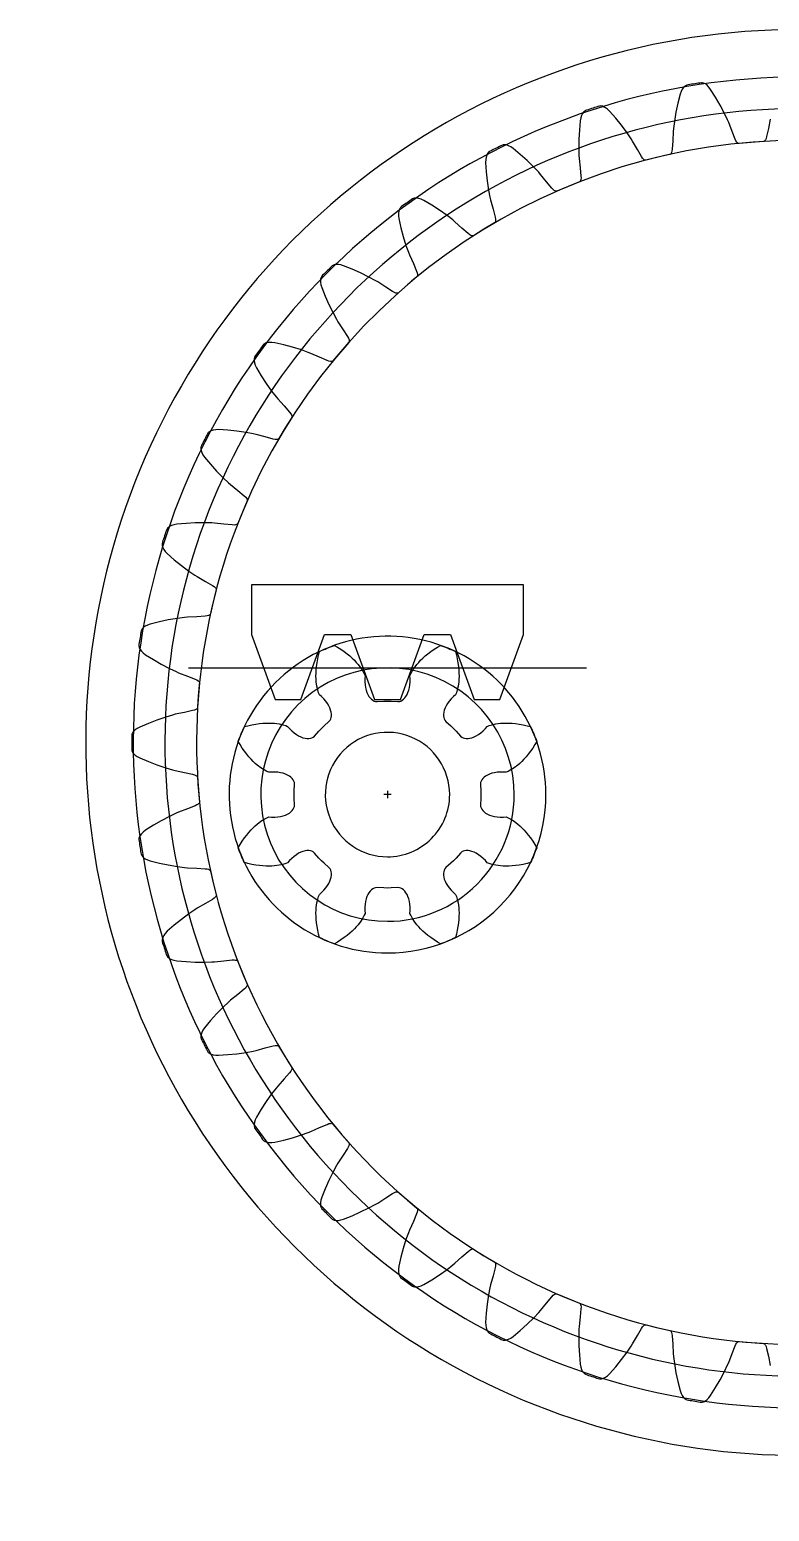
# Model space of a CAD drawing. Extents: x 94 to 229, y 656 to 791.
# Drawn here: x 93.9 to 161.3, y 656.4 to 791.4 of the extents above; entities that cross this region are included whole.
import ezdxf

# ---------------------------------------------------------------- set-up
doc = ezdxf.new("R2010")
doc.units = 0
doc.layers.add('Layer_1', color=7, linetype='CONTINUOUS')

msp = doc.modelspace()

# ---------------------------------------------------------------- linework, layer by layer
at = {"layer": 'Layer_1', "color": 7}
for points in [[(153.871055, 786.380369), (153.759313, 786.356558), (153.687381, 786.327077), (153.583758, 786.262674), (153.517887, 786.20635), (153.454824, 786.139367), (153.337935, 785.973711), (153.234779, 785.7663), (153.146968, 785.517786), (152.940081, 784.695229), (152.766476, 783.880727), (152.621441, 783.043112), (152.536082, 782.394437), (152.510768, 782.138667), (152.470491, 781.270948), (152.424569, 780.529479), (152.402034, 780.345397), (152.367125, 780.214266), (152.335766, 780.145894), (152.300571, 780.095409), (152.259545, 780.059438), (152.207722, 780.036194), (151.121952, 779.787397), (151.121965, 779.7874), (150.041585, 779.516152), (149.984855, 779.51334), (149.931969, 779.526663), (149.877686, 779.555662), (149.818705, 779.602348), (149.728073, 779.703318), (149.624421, 779.857126), (149.246884, 780.496934), (148.817062, 781.251792), (148.678405, 781.468189), (148.307858, 782.007409), (147.798363, 782.687886), (147.273902, 783.334797), (146.716133, 783.973777), (146.525078, 784.155336), (146.338998, 784.293327), (146.159641, 784.387862), (146.07304, 784.418902), (145.988777, 784.439311), (145.867211, 784.449516), (145.78974, 784.442996)], [(161.363991, 783.238961), (161.188469, 782.388227), (161.027121, 781.663068), (160.976069, 781.484769), (160.921077, 781.360724), (160.879408, 781.298107), (160.836746, 781.253745), (160.790598, 781.224633), (160.735776, 781.209893), (159.624454, 781.134009), (159.624467, 781.134009), (158.514955, 781.035109), (158.458484, 781.041345), (158.40835, 781.062888), (158.359274, 781.100022), (158.308321, 781.155354), (158.2346, 781.269279), (158.156285, 781.437402), (157.883484, 782.128392), (157.57704, 782.941192), (157.473944, 783.17661), (157.192311, 783.76716), (156.795538, 784.518962), (156.378734, 785.239951), (155.92779, 785.958318), (155.767488, 786.167515), (155.605284, 786.332917), (155.442927, 786.454353), (155.36225, 786.498574), (155.282196, 786.531796), (155.163745, 786.561021), (155.086226, 786.56669)], [(144.618677, 784.068871), (144.51204, 784.027854), (144.445605, 783.987489), (144.353331, 783.907665), (144.297083, 783.841731), (144.245277, 783.765706), (144.155742, 783.583807), (144.086305, 783.362818), (144.03845, 783.103646), (143.962788, 782.258851), (143.918735, 781.42722), (143.906517, 780.577228), (143.923695, 779.923188), (143.938719, 779.666624), (144.03468, 778.80329), (144.105317, 778.063762), (144.111865, 777.878405), (144.09789, 777.743447), (144.077622, 777.671022), (144.05075, 777.615633), (144.015855, 777.57368), (143.968307, 777.542613), (142.934825, 777.127025), (142.934837, 777.127031), (141.910191, 776.690113), (141.854601, 776.678491), (141.800266, 776.683593), (141.742114, 776.703719), (141.67656, 776.740598), (141.571247, 776.826147), (141.444813, 776.961842), (140.971836, 777.534712), (140.42922, 778.213037), (140.258419, 778.405085), (139.808081, 778.879701), (139.198408, 779.472096), (138.579205, 780.028999), (137.928345, 780.57286), (137.711239, 780.722274), (137.505866, 780.829452), (137.313929, 780.894763), (137.223538, 780.91177), (137.137141, 780.918574), (137.015455, 780.909786), (136.939938, 780.891361)], [(135.841818, 780.33865), (135.742912, 780.281447), (135.683608, 780.231189), (135.604955, 780.137929), (135.559714, 780.064002), (135.520426, 779.980805), (135.460445, 779.787142), (135.426429, 779.557989), (135.419626, 779.294509), (135.477056, 778.448279), (135.563654, 777.619996), (135.684555, 776.778557), (135.803825, 776.135254), (135.858798, 775.884189), (136.088631, 775.046494), (136.274085, 774.327124), (136.309543, 774.145083), (136.316856, 774.009587), (136.308154, 773.934866), (136.290296, 773.875962), (136.262403, 773.829077), (136.2203, 773.790951), (135.264555, 773.218806), (135.264566, 773.218814), (134.320884, 772.626986), (134.267791, 772.60686), (134.213338, 772.603174), (134.152761, 772.613946), (134.082235, 772.640025), (133.964824, 772.708056), (133.818727, 772.822293), (133.261957, 773.314121), (132.619907, 773.899211), (132.42117, 774.062175), (131.902129, 774.4605), (131.207292, 774.950227), (130.508595, 775.40341), (129.780669, 775.838755), (129.542871, 775.952368), (129.323271, 776.026097), (129.123485, 776.060566), (129.031529, 776.063341), (128.945129, 776.056538), (128.826329, 776.028759), (128.754641, 775.99874)], [(127.756502, 775.28105), (127.667778, 775.209078), (127.617066, 775.150174), (127.553967, 775.045746), (127.520858, 774.965667), (127.495063, 774.87734), (127.466121, 774.676675), (127.468378, 774.445028), (127.50296, 774.183759), (127.69206, 773.356932), (127.907152, 772.552389), (128.158189, 771.740226), (128.376626, 771.123501), (128.470198, 770.884115), (128.828248, 770.092688), (129.123952, 769.411185), (129.187449, 769.236939), (129.21588, 769.104278), (129.218998, 769.029131), (129.210494, 768.968158), (129.190368, 768.917475), (129.154737, 768.873226), (128.300258, 768.158614), (128.30027, 768.158623), (127.460789, 767.42646), (127.411523, 767.398113), (127.358317, 767.386208), (127.296777, 767.387409), (127.223048, 767.40215), (127.096452, 767.450962), (126.934282, 767.540934), (126.307426, 767.939607), (125.581754, 768.417055), (125.359971, 768.54691), (124.785009, 768.859135), (124.022115, 769.234139), (123.261126, 769.572439), (122.474058, 769.888553), (122.221406, 769.963586), (121.992962, 770.002053), (121.790228, 770.004859), (121.698981, 769.993237), (121.614707, 769.973111), (121.501689, 769.927133), (121.435557, 769.886257)], [(120.561982, 769.02126), (120.485588, 768.936305), (120.444712, 768.870173), (120.398734, 768.757156), (120.378609, 768.672882), (120.366986, 768.581634), (120.369793, 768.3789), (120.408259, 768.150456), (120.483292, 767.897804), (120.799406, 767.110737), (121.137707, 766.349748), (121.512711, 765.586854), (121.824935, 765.011891), (121.954791, 764.790109), (122.432238, 764.064437), (122.830911, 763.43758), (122.920883, 763.27541), (122.969696, 763.148815), (122.984436, 763.075086), (122.985638, 763.013546), (122.973732, 762.960339), (122.945386, 762.911073), (122.213222, 762.071593), (122.213231, 762.071604), (121.49862, 761.217126), (121.454371, 761.181494), (121.403687, 761.161368), (121.342714, 761.152864), (121.267568, 761.155982), (121.134906, 761.184414), (120.96066, 761.24791), (120.279158, 761.543614), (119.48773, 761.901664), (119.248345, 761.995236), (118.631619, 762.213674), (117.819456, 762.46471), (117.014913, 762.679803), (116.188087, 762.868902), (115.926817, 762.903485), (115.69517, 762.905741), (115.494506, 762.876799), (115.406178, 762.851004), (115.326099, 762.817895), (115.221671, 762.754796), (115.162767, 762.704084)], [(114.435261, 761.713078), (114.373097, 761.61721), (114.343078, 761.545522), (114.315299, 761.426722), (114.308495, 761.340322), (114.311271, 761.248366), (114.34574, 761.04858), (114.419469, 760.82898), (114.533082, 760.591182), (114.968426, 759.863256), (115.42161, 759.164559), (115.911337, 758.469722), (116.309662, 757.950681), (116.472626, 757.751944), (117.057716, 757.109894), (117.549544, 756.553124), (117.66378, 756.407027), (117.731812, 756.289616), (117.757891, 756.21909), (117.768662, 756.158513), (117.764977, 756.10406), (117.744851, 756.050967), (117.153023, 755.107285), (117.153031, 755.107296), (116.580886, 754.151551), (116.54276, 754.109448), (116.495875, 754.081555), (116.436971, 754.063697), (116.36225, 754.054994), (116.226754, 754.062308), (116.044713, 754.097766), (115.325342, 754.28322), (114.487648, 754.513053), (114.236583, 754.568025), (113.59328, 754.687296), (112.751841, 754.808196), (111.923558, 754.894795), (111.077328, 754.952225), (110.813848, 754.945422), (110.584695, 754.911406), (110.391032, 754.851425), (110.307835, 754.812137), (110.233908, 754.766896), (110.140648, 754.688243), (110.09039, 754.628939)], [(109.526868, 753.536328), (109.480465, 753.431913), (109.462039, 753.356396), (109.453252, 753.23471), (109.460055, 753.148313), (109.477063, 753.057922), (109.542373, 752.865985), (109.649551, 752.660612), (109.798965, 752.443506), (110.342826, 751.792646), (110.899729, 751.173443), (111.492125, 750.56377), (111.966741, 750.113433), (112.158788, 749.942631), (112.837113, 749.400015), (113.409984, 748.927038), (113.545678, 748.800604), (113.631228, 748.695291), (113.668106, 748.629737), (113.688232, 748.571585), (113.693335, 748.51725), (113.681713, 748.46166), (113.244795, 747.437014), (113.2448, 747.437026), (112.829213, 746.403544), (112.798145, 746.355996), (112.756192, 746.321101), (112.700803, 746.294229), (112.628378, 746.273961), (112.493421, 746.259986), (112.308063, 746.266534), (111.568535, 746.337171), (110.705202, 746.433132), (110.448638, 746.448156), (109.794597, 746.465334), (108.944606, 746.453116), (108.112975, 746.409063), (107.26818, 746.333401), (107.009008, 746.285546), (106.788019, 746.216109), (106.60612, 746.126574), (106.530094, 746.074768), (106.464161, 746.01852), (106.384337, 745.926246), (106.343972, 745.859811)], [(105.95831, 744.692497), (105.928829, 744.582113), (105.92231, 744.504642), (105.932514, 744.383076), (105.952924, 744.298813), (105.983963, 744.212212), (106.078499, 744.032855), (106.216489, 743.846775), (106.398048, 743.65572), (107.037028, 743.097951), (107.68394, 742.57349), (108.364416, 742.063995), (108.903637, 741.693447), (109.120034, 741.554791), (109.874891, 741.124969), (110.514699, 740.747431), (110.668507, 740.64378), (110.769477, 740.553147), (110.816164, 740.494167), (110.845162, 740.439884), (110.858485, 740.386998), (110.855673, 740.330268), (110.584426, 739.249888), (110.584429, 739.2499), (110.335632, 738.164131), (110.312388, 738.112308), (110.276416, 738.071282), (110.225931, 738.036087), (110.157559, 738.004727), (110.026429, 737.969819), (109.842347, 737.947283), (109.100877, 737.901362), (108.233158, 737.861085), (107.977388, 737.835771), (107.328713, 737.750411), (106.491098, 737.605377), (105.676597, 737.431772), (104.854039, 737.224885), (104.605526, 737.137073), (104.398115, 737.033918), (104.232458, 736.917028), (104.165476, 736.853966), (104.109151, 736.788095), (104.044748, 736.684471), (104.015268, 736.612539)], [(103.816956, 735.399266), (103.80505, 735.285628), (103.81072, 735.208109), (103.839945, 735.089658), (103.873167, 735.009604), (103.917387, 734.928928), (104.038824, 734.76657), (104.204225, 734.604366), (104.413422, 734.444064), (105.131789, 733.993121), (105.852779, 733.576316), (106.60458, 733.179544), (107.195131, 732.89791), (107.430548, 732.794814), (108.243349, 732.48837), (108.934339, 732.215569), (109.102462, 732.137254), (109.216386, 732.063533), (109.271718, 732.01258), (109.308852, 731.963504), (109.330396, 731.913371), (109.336632, 731.856899), (109.237731, 730.747388), (109.237731, 730.747401), (109.161848, 729.636078), (109.147107, 729.581256), (109.117996, 729.535108), (109.073633, 729.492446), (109.011016, 729.450777), (108.886972, 729.395785), (108.708673, 729.344733), (107.983514, 729.183385), (107.13278, 729.007864), (106.884125, 728.942865), (106.256789, 728.757082), (105.452175, 728.482802), (104.674859, 728.183917), (103.894792, 727.850903), (103.663089, 727.7253), (103.474358, 727.590966), (103.329026, 727.449602), (103.272729, 727.376837), (103.227403, 727.302966), (103.180008, 727.190544), (103.16215, 727.114887)], [(113.744419, 727.972743), (114.108337, 728.054562), (114.457804, 728.11784), (114.790273, 728.163761), (115.103961, 728.193789), (115.400752, 728.209719), (115.681289, 728.212979), (115.937833, 728.205212), (116.181207, 728.187609), (116.596298, 728.131625), (116.937386, 728.05628), (117.197116, 727.975583), (117.372379, 727.904907), (117.543855, 727.715834), (117.752091, 727.507717), (117.961248, 727.3273), (118.169484, 727.174263), (118.374835, 727.048206), (118.575414, 726.948569), (118.76942, 726.874667), (118.955027, 726.8258), (119.130531, 726.801054), (119.294249, 726.79949), (119.444579, 726.820041), (119.579936, 726.861591), (119.698917, 726.922885), (119.822448, 727.02521), (120.215711, 727.479006), (120.446358, 727.718791), (120.686143, 727.949438), (121.139939, 728.342701), (121.242264, 728.466232), (121.303558, 728.585213), (121.345108, 728.72057), (121.365659, 728.8709), (121.364095, 729.034618), (121.339349, 729.210122), (121.290483, 729.395729), (121.216581, 729.589735), (121.116943, 729.790315), (120.990886, 729.995665), (120.837849, 730.203901), (120.657432, 730.413058), (120.449316, 730.621294), (120.260242, 730.79277), (120.189566, 730.968033), (120.108869, 731.227763), (120.033524, 731.568851), (119.97754, 731.983942), (119.959937, 732.227316), (119.95217, 732.48386), (119.95543, 732.764397), (119.97136, 733.061188), (120.001388, 733.374876), (120.047309, 733.707346), (120.110587, 734.056812), (120.192406, 734.42073), (120.275875, 734.733793)], [(121.631286, 735.295245), (121.911676, 735.132898), (122.22686, 734.933424), (122.518715, 734.731058), (122.786277, 734.528438), (123.02932, 734.327858), (123.25045, 734.129263), (123.451115, 733.933191), (123.627033, 733.746302), (123.78668, 733.561767), (124.040608, 733.228668), (124.228517, 732.934205), (124.355112, 732.693487), (124.429068, 732.519581), (124.416624, 732.264633), (124.416709, 731.970227), (124.437033, 731.694756), (124.476066, 731.439298), (124.532135, 731.204957), (124.603512, 730.992671), (124.688438, 730.803231), (124.785128, 730.637433), (124.891739, 730.495843), (125.0064, 730.37897), (125.127241, 730.287213), (125.252334, 730.220882), (125.379808, 730.180091), (125.539512, 730.165096), (126.138472, 730.207899), (126.471118, 730.214362), (126.803764, 730.207899), (127.402724, 730.165096), (127.562428, 730.180091), (127.689902, 730.220882), (127.814995, 730.287213), (127.935836, 730.37897), (128.050498, 730.495843), (128.157109, 730.637433), (128.253798, 730.803231), (128.338724, 730.992671), (128.410101, 731.204957), (128.46617, 731.439298), (128.505203, 731.694756), (128.525528, 731.970227), (128.525613, 732.264633), (128.513169, 732.519581), (128.587124, 732.693487), (128.71372, 732.934205), (128.901628, 733.228668), (129.155556, 733.561767), (129.315203, 733.746302), (129.491121, 733.933191), (129.691786, 734.129263), (129.912917, 734.327858), (130.155959, 734.528438), (130.423521, 734.731058), (130.715376, 734.933424), (131.030561, 735.132898), (131.31095, 735.295246)], [(132.666323, 734.733833), (132.749792, 734.42077), (132.831611, 734.056851), (132.894889, 733.707385), (132.94081, 733.374915), (132.970837, 733.061227), (132.986768, 732.764436), (132.990028, 732.4839), (132.982261, 732.227356), (132.964658, 731.983982), (132.908674, 731.568891), (132.833329, 731.227803), (132.752632, 730.968073), (132.681956, 730.792809), (132.492882, 730.621333), (132.284765, 730.413097), (132.104349, 730.20394), (131.951312, 729.995704), (131.825255, 729.790354), (131.725617, 729.589774), (131.651715, 729.395768), (131.602849, 729.210161), (131.578102, 729.034657), (131.576539, 728.870939), (131.59709, 728.72061), (131.63864, 728.585253), (131.699934, 728.466271), (131.802259, 728.34274), (132.256054, 727.949477), (132.49584, 727.718831), (132.726486, 727.479045), (133.119749, 727.025249), (133.24328, 726.922924), (133.362262, 726.861631), (133.497619, 726.820081), (133.647949, 726.799529), (133.811666, 726.801093), (133.987171, 726.82584), (134.172778, 726.874706), (134.366784, 726.948608), (134.567363, 727.048246), (134.772713, 727.174303), (134.980949, 727.327339), (135.190106, 727.507756), (135.398342, 727.715873), (135.569818, 727.904947), (135.745082, 727.975623), (136.004812, 728.05632), (136.3459, 728.131664), (136.760991, 728.187649), (137.004365, 728.205252), (137.260909, 728.213019), (137.541445, 728.209759), (137.838236, 728.193828), (138.151924, 728.163801), (138.484394, 728.11788), (138.833861, 728.054602), (139.197779, 727.972783), (139.510842, 727.889314)], [(108.329386, 733.243465), (144.612851, 733.243465)], [(113.431356, 727.889275), (113.744419, 727.972743)], [(112.869942, 716.854237), (113.03229, 717.134627), (113.231764, 717.449811), (113.434129, 717.741666), (113.63675, 718.009228), (113.837329, 718.252271), (114.035924, 718.473402), (114.231997, 718.674066), (114.418885, 718.849984), (114.60342, 719.009631), (114.93652, 719.263559), (115.230983, 719.451468), (115.471701, 719.578063), (115.645606, 719.652019), (115.900554, 719.639575), (116.194961, 719.63966), (116.470431, 719.659984), (116.72589, 719.699017), (116.96023, 719.755087), (117.172517, 719.826463), (117.361956, 719.911389), (117.527754, 720.008079), (117.669345, 720.11469), (117.786217, 720.229351), (117.877975, 720.350192), (117.944306, 720.475285), (117.985096, 720.602759), (118.000091, 720.762463), (117.957288, 721.361424), (117.950825, 721.694069), (117.957288, 722.026715), (118.000091, 722.625676), (117.985096, 722.78538), (117.944306, 722.912854), (117.877975, 723.037946), (117.786217, 723.158787), (117.669345, 723.273449), (117.527754, 723.38006), (117.361956, 723.47675), (117.172517, 723.561676), (116.96023, 723.633052), (116.72589, 723.689121), (116.470431, 723.728154), (116.194961, 723.748479), (115.900554, 723.748564), (115.645606, 723.73612), (115.471701, 723.810076), (115.230983, 723.936671), (114.93652, 724.12458), (114.60342, 724.378507), (114.418885, 724.538154), (114.231997, 724.714072), (114.035924, 724.914737), (113.837329, 725.135868), (113.63675, 725.37891), (113.434129, 725.646472), (113.231764, 725.938328), (113.03229, 726.253512), (112.869941, 726.533901)], [(140.072255, 726.53394), (139.909907, 726.253551), (139.710433, 725.938367), (139.508067, 725.646512), (139.305447, 725.37895), (139.104867, 725.135907), (138.906272, 724.914777), (138.7102, 724.714112), (138.523311, 724.538194), (138.338776, 724.378547), (138.005677, 724.124619), (137.711214, 723.936711), (137.470496, 723.810115), (137.29659, 723.736159), (137.041642, 723.748603), (136.747236, 723.748518), (136.471765, 723.728194), (136.216307, 723.689161), (135.981967, 723.633092), (135.76968, 723.561715), (135.580241, 723.476789), (135.414442, 723.3801), (135.272852, 723.273489), (135.155979, 723.158827), (135.064222, 723.037986), (134.997891, 722.912893), (134.9571, 722.785419), (134.942105, 722.625715), (134.984908, 722.026755), (134.991411, 721.694069), (134.984948, 721.361424), (134.942145, 720.762463), (134.95714, 720.602759), (134.997931, 720.475285), (135.064261, 720.350192), (135.156019, 720.229351), (135.272891, 720.11469), (135.414482, 720.008079), (135.58028, 719.911389), (135.76972, 719.826463), (135.982006, 719.755087), (136.216346, 719.699017), (136.471805, 719.659984), (136.747276, 719.63966), (137.041682, 719.639575), (137.29663, 719.652019), (137.470535, 719.578063), (137.711254, 719.451468), (138.005717, 719.263559), (138.338816, 719.009631), (138.523351, 718.849984), (138.710239, 718.674066), (138.906312, 718.473402), (139.104907, 718.252271), (139.305487, 718.009228), (139.508107, 717.741666), (139.710472, 717.449811), (139.909946, 717.134627), (140.072295, 716.854238)], [(103.156197, 725.88553), (103.16215, 725.771435), (103.180008, 725.695779), (103.227403, 725.583357), (103.272729, 725.509486), (103.329026, 725.43672), (103.474358, 725.295357), (103.663089, 725.161023), (103.894792, 725.035419), (104.674859, 724.702405), (105.452175, 724.40352), (106.256789, 724.12924), (106.884125, 723.943457), (107.13278, 723.878459), (107.983514, 723.702938), (108.708673, 723.54159), (108.886972, 723.490538), (109.011016, 723.435545), (109.073633, 723.393876), (109.117996, 723.351215), (109.147107, 723.305067), (109.161848, 723.250245), (109.237731, 722.138922), (109.237731, 722.138935), (109.336632, 721.029424), (109.330396, 720.972952), (109.308852, 720.922818), (109.271718, 720.873742), (109.216386, 720.822789), (109.102462, 720.749069), (108.934339, 720.670753), (108.243349, 720.397953), (107.430548, 720.091508), (107.195131, 719.988412), (106.60458, 719.706779), (105.852779, 719.310006), (105.131789, 718.893202), (104.413422, 718.442258), (104.204225, 718.281956), (104.038824, 718.119752), (103.917387, 717.957395), (103.873167, 717.876718), (103.839945, 717.796665), (103.81072, 717.678213), (103.80505, 717.600694)], [(126.806624, 721.694069), (126.135612, 721.694069)], [(126.471118, 722.029576), (126.471118, 721.358563)], [(103.991372, 716.385523), (104.015183, 716.273782), (104.044663, 716.20185), (104.109066, 716.098226), (104.165391, 716.032355), (104.232373, 715.969293), (104.39803, 715.852403), (104.605441, 715.749248), (104.853954, 715.661436), (105.676512, 715.454549), (106.491013, 715.280944), (107.328628, 715.13591), (107.977303, 715.05055), (108.233073, 715.025237), (109.100792, 714.984959), (109.842262, 714.939038), (110.026344, 714.916502), (110.157474, 714.881594), (110.225846, 714.850234), (110.276331, 714.815039), (110.312303, 714.774013), (110.335547, 714.72219), (110.584344, 713.636421), (110.584341, 713.636433), (110.855588, 712.556053), (110.8584, 712.499323), (110.845077, 712.446437), (110.816079, 712.392154), (110.769392, 712.333174), (110.668422, 712.242541), (110.514614, 712.13889), (109.874806, 711.761352), (109.119949, 711.33153), (108.903552, 711.192874), (108.364331, 710.822326), (107.683855, 710.312831), (107.036943, 709.78837), (106.397963, 709.230601), (106.216404, 709.039546), (106.078414, 708.853466), (105.983878, 708.674109), (105.952839, 708.587508), (105.932429, 708.503246), (105.922225, 708.381679), (105.928744, 708.304208)], [(120.275913, 708.654307), (120.192444, 708.96737), (120.110625, 709.331288), (120.047347, 709.680755), (120.001425, 710.013224), (119.971398, 710.326913), (119.955467, 710.623704), (119.952207, 710.90424), (119.959974, 711.160784), (119.977578, 711.404158), (120.033562, 711.819249), (120.108907, 712.160337), (120.189603, 712.420067), (120.26028, 712.59533), (120.449353, 712.766807), (120.65747, 712.975042), (120.837887, 713.1842), (120.990924, 713.392436), (121.11698, 713.597786), (121.216618, 713.798365), (121.29052, 713.992371), (121.339387, 714.177978), (121.364133, 714.353482), (121.365697, 714.5172), (121.345146, 714.66753), (121.303595, 714.802887), (121.242302, 714.921869), (121.139977, 715.0454), (120.686181, 715.438663), (120.446396, 715.669309), (120.215749, 715.909095), (119.822486, 716.36289), (119.698955, 716.465215), (119.579974, 716.526509), (119.444617, 716.568059), (119.294287, 716.58861), (119.130569, 716.587047), (118.955065, 716.5623), (118.769458, 716.513434), (118.575452, 716.439532), (118.374872, 716.339894), (118.169522, 716.213837), (117.961286, 716.0608), (117.752129, 715.880384), (117.543893, 715.672267), (117.372417, 715.483193), (117.197154, 715.412517), (116.937423, 715.33182), (116.596335, 715.256475), (116.181245, 715.200491), (115.93787, 715.182888), (115.681327, 715.175121), (115.40079, 715.178381), (115.103999, 715.194312), (114.790311, 715.224339), (114.457841, 715.27026), (114.108375, 715.333538), (113.744457, 715.415357), (113.431394, 715.498826)], [(139.510881, 715.498865), (139.197819, 715.415396), (138.8339, 715.333577), (138.484434, 715.270299), (138.151964, 715.224377), (137.838276, 715.19435), (137.541485, 715.178419), (137.260949, 715.17516), (137.004405, 715.182926), (136.76103, 715.20053), (136.34594, 715.256514), (136.004852, 715.331859), (135.745121, 715.412555), (135.569858, 715.483232), (135.398382, 715.672305), (135.190146, 715.880422), (134.980989, 716.060839), (134.772753, 716.213876), (134.567403, 716.339932), (134.366823, 716.43957), (134.172817, 716.513472), (133.98721, 716.562339), (133.811706, 716.587085), (133.647988, 716.588649), (133.497658, 716.568098), (133.362301, 716.526547), (133.24332, 716.465254), (133.119789, 716.362929), (132.726526, 715.909133), (132.495879, 715.669348), (132.256094, 715.438701), (131.802298, 715.045438), (131.699973, 714.921907), (131.63868, 714.802926), (131.597129, 714.667569), (131.576578, 714.517239), (131.578142, 714.353521), (131.602888, 714.178017), (131.651755, 713.99241), (131.725657, 713.798404), (131.825295, 713.597824), (131.951351, 713.392474), (132.104388, 713.184238), (132.284805, 712.975081), (132.492922, 712.766845), (132.681995, 712.595369), (132.752672, 712.420106), (132.833368, 712.160376), (132.908713, 711.819287), (132.964697, 711.404197), (132.982301, 711.160822), (132.990068, 710.904279), (132.986808, 710.623742), (132.970877, 710.326951), (132.94085, 710.013263), (132.894928, 709.680793), (132.831651, 709.331327), (132.749831, 708.967409), (132.666362, 708.654346)], [(131.310989, 708.092932), (131.030561, 708.255241), (130.715376, 708.454715), (130.423521, 708.65708), (130.155959, 708.859701), (129.912917, 709.06028), (129.691786, 709.258876), (129.491121, 709.454948), (129.315203, 709.641836), (129.155556, 709.826372), (128.901628, 710.159471), (128.71372, 710.453934), (128.587124, 710.694652), (128.513169, 710.868557), (128.525613, 711.123506), (128.525528, 711.417912), (128.505203, 711.693383), (128.46617, 711.948841), (128.410101, 712.183181), (128.338724, 712.395468), (128.253798, 712.584907), (128.157109, 712.750706), (128.050498, 712.892296), (127.935836, 713.009169), (127.814995, 713.100926), (127.689902, 713.167257), (127.562428, 713.208047), (127.402724, 713.223043), (126.803764, 713.180239), (126.471118, 713.173776), (126.138472, 713.180239), (125.539512, 713.223043), (125.379808, 713.208047), (125.252334, 713.167257), (125.127241, 713.100926), (125.0064, 713.009169), (124.891739, 712.892296), (124.785128, 712.750706), (124.688438, 712.584907), (124.603512, 712.395468), (124.532135, 712.183181), (124.476066, 711.948841), (124.437033, 711.693383), (124.416709, 711.417912), (124.416624, 711.123506), (124.429068, 710.868557), (124.355112, 710.694652), (124.228517, 710.453934), (124.040608, 710.159471), (123.78668, 709.826372), (123.627033, 709.641836), (123.451115, 709.454948), (123.25045, 709.258876), (123.02932, 709.06028), (122.786277, 708.859701), (122.518715, 708.65708), (122.22686, 708.454715), (121.911676, 708.255241), (121.631287, 708.092892)], [(106.302869, 707.133145), (106.343887, 707.026509), (106.384252, 706.960073), (106.464076, 706.8678), (106.530009, 706.811552), (106.606035, 706.759746), (106.787934, 706.670211), (107.008923, 706.600773), (107.268094, 706.552919), (108.11289, 706.477256), (108.944521, 706.433203), (109.794512, 706.420986), (110.448553, 706.438164), (110.705117, 706.453187), (111.56845, 706.549149), (112.307978, 706.619785), (112.493336, 706.626333), (112.628293, 706.612358), (112.700718, 706.592091), (112.756107, 706.565218), (112.79806, 706.530324), (112.829128, 706.482775), (113.244715, 705.449294), (113.24471, 705.449306), (113.681628, 704.42466), (113.69325, 704.369069), (113.688147, 704.314735), (113.668021, 704.256582), (113.631143, 704.191028), (113.545593, 704.085715), (113.409899, 703.959282), (112.837028, 703.486304), (112.158703, 702.943688), (111.966656, 702.772887), (111.49204, 702.322549), (110.899644, 701.712876), (110.342741, 701.093673), (109.79888, 700.442813), (109.649466, 700.225707), (109.542288, 700.020334), (109.476978, 699.828398), (109.45997, 699.738007), (109.453167, 699.651609), (109.461954, 699.529924), (109.48038, 699.454406)], [(110.03309, 698.356286), (110.090293, 698.25738), (110.140551, 698.198076), (110.233811, 698.119423), (110.307739, 698.074182), (110.390936, 698.034894), (110.584599, 697.974913), (110.813751, 697.940897), (111.077232, 697.934094), (111.923461, 697.991524), (112.751745, 698.078123), (113.593184, 698.199023), (114.236487, 698.318294), (114.487551, 698.373266), (115.325246, 698.603099), (116.044617, 698.788553), (116.226658, 698.824011), (116.362154, 698.831325), (116.436875, 698.822622), (116.495779, 698.804764), (116.542664, 698.776871), (116.58079, 698.734768), (117.152935, 697.779023), (117.152926, 697.779034), (117.744755, 696.835352), (117.764881, 696.782259), (117.768566, 696.727806), (117.757794, 696.667229), (117.731716, 696.596703), (117.663684, 696.479292), (117.549448, 696.333195), (117.05762, 695.776425), (116.472529, 695.134375), (116.309565, 694.935638), (115.911241, 694.416597), (115.421513, 693.72176), (114.96833, 693.023063), (114.532985, 692.295137), (114.419373, 692.057339), (114.345643, 691.837739), (114.311174, 691.637953), (114.308399, 691.545997), (114.315202, 691.459597), (114.342982, 691.340797), (114.373001, 691.269109)], [(115.09069, 690.27097), (115.162662, 690.182246), (115.221566, 690.131534), (115.325994, 690.068435), (115.406073, 690.035326), (115.494401, 690.009531), (115.695065, 689.980589), (115.926712, 689.982846), (116.187982, 690.017428), (117.014808, 690.206528), (117.819351, 690.42162), (118.631514, 690.672657), (119.24824, 690.891094), (119.487626, 690.984666), (120.279053, 691.342716), (120.960556, 691.63842), (121.134801, 691.701917), (121.267463, 691.730348), (121.342609, 691.733466), (121.403582, 691.724962), (121.454266, 691.704836), (121.498515, 691.669205), (122.213126, 690.814726), (122.213117, 690.814738), (122.945281, 689.975257), (122.973627, 689.925991), (122.985533, 689.872785), (122.984331, 689.811245), (122.969591, 689.737516), (122.920778, 689.61092), (122.830807, 689.44875), (122.432134, 688.821894), (121.954686, 688.096222), (121.824831, 687.874439), (121.512606, 687.299477), (121.137602, 686.536583), (120.799301, 685.775594), (120.483187, 684.988526), (120.408154, 684.735874), (120.369688, 684.50743), (120.366882, 684.304696), (120.378504, 684.213449), (120.39863, 684.129175), (120.444608, 684.016157), (120.485483, 683.950025)], [(121.350481, 683.07645), (121.435435, 683.000056), (121.501568, 682.95918), (121.614585, 682.913203), (121.698859, 682.893077), (121.790106, 682.881454), (121.99284, 682.884261), (122.221284, 682.922727), (122.473936, 682.99776), (123.261004, 683.313874), (124.021993, 683.652175), (124.784887, 684.027179), (125.359849, 684.339403), (125.581632, 684.469259), (126.307304, 684.946706), (126.93416, 685.34538), (127.09633, 685.435351), (127.222926, 685.484164), (127.296655, 685.498904), (127.358195, 685.500106), (127.411401, 685.4882), (127.460667, 685.459854), (128.300148, 684.72769), (128.300136, 684.727699), (129.154615, 684.013088), (129.190246, 683.968839), (129.210372, 683.918155), (129.218876, 683.857182), (129.215758, 683.782036), (129.187327, 683.649374), (129.123831, 683.475129), (128.828126, 682.793626), (128.470076, 682.002198), (128.376505, 681.762813), (128.158067, 681.146087), (127.907031, 680.333924), (127.691938, 679.529381), (127.502838, 678.702555), (127.468256, 678.441285), (127.465999, 678.209638), (127.494941, 678.008974), (127.520736, 677.920646), (127.553845, 677.840567), (127.616944, 677.736139), (127.667656, 677.677235)], [(128.658662, 676.949729), (128.75453, 676.887565), (128.826218, 676.857546), (128.945018, 676.829767), (129.031418, 676.822963), (129.123374, 676.825739), (129.32316, 676.860208), (129.54276, 676.933937), (129.780558, 677.04755), (130.508484, 677.482894), (131.207182, 677.936078), (131.902019, 678.425805), (132.421059, 678.82413), (132.619796, 678.987094), (133.261846, 679.572184), (133.818616, 680.064012), (133.964714, 680.178249), (134.082125, 680.24628), (134.152651, 680.272359), (134.213227, 680.28313), (134.267681, 680.279445), (134.320774, 680.259319), (135.264455, 679.667491), (135.264444, 679.667499), (136.220189, 679.095354), (136.262292, 679.057228), (136.290185, 679.010343), (136.308044, 678.951439), (136.316746, 678.876718), (136.309433, 678.741222), (136.273974, 678.559181), (136.08852, 677.83981), (135.858687, 677.002116), (135.803715, 676.751051), (135.684444, 676.107748), (135.563544, 675.266309), (135.476945, 674.438026), (135.419515, 673.591796), (135.426319, 673.328316), (135.460334, 673.099163), (135.520315, 672.9055), (135.559604, 672.822303), (135.604845, 672.748376), (135.683497, 672.655116), (135.742801, 672.604858)], [(136.835413, 672.041336), (136.939827, 671.994933), (137.015345, 671.976507), (137.13703, 671.96772), (137.223427, 671.974523), (137.313819, 671.991531), (137.505755, 672.056841), (137.711128, 672.164019), (137.928234, 672.313433), (138.579094, 672.857294), (139.198297, 673.414197), (139.80797, 674.006593), (140.258308, 674.481209), (140.429109, 674.673256), (140.971725, 675.351581), (141.444702, 675.924452), (141.571136, 676.060146), (141.676449, 676.145696), (141.742003, 676.182574), (141.800156, 676.2027), (141.85449, 676.207803), (141.91008, 676.196181), (142.934727, 675.759263), (142.934714, 675.759268), (143.968196, 675.343681), (144.015744, 675.312613), (144.050639, 675.27066), (144.077511, 675.215271), (144.097779, 675.142846), (144.111754, 675.007889), (144.105206, 674.822531), (144.034569, 674.083003), (143.938608, 673.21967), (143.923584, 672.963106), (143.906407, 672.309065), (143.918624, 671.459074), (143.962677, 670.627443), (144.038339, 669.782648), (144.086194, 669.523476), (144.155631, 669.302487), (144.245167, 669.120588), (144.296973, 669.044563), (144.35322, 668.978629), (144.445494, 668.898805), (144.511929, 668.85844)], [(145.679243, 668.472778), (145.789627, 668.443297), (145.867098, 668.436778), (145.988665, 668.446982), (146.072927, 668.467392), (146.159529, 668.498431), (146.338885, 668.592967), (146.524965, 668.730957), (146.716021, 668.912516), (147.27379, 669.551496), (147.79825, 670.198408), (148.307746, 670.878884), (148.678293, 671.418105), (148.816949, 671.634502), (149.246771, 672.389359), (149.624309, 673.029167), (149.727961, 673.182975), (149.818593, 673.283945), (149.877573, 673.330632), (149.931857, 673.35963), (149.984743, 673.372953), (150.041472, 673.370141), (151.121853, 673.098894), (151.12184, 673.098897), (152.207609, 672.8501), (152.259432, 672.826856), (152.300458, 672.790884), (152.335653, 672.740399), (152.367013, 672.672027), (152.401922, 672.540897), (152.424457, 672.356815), (152.470378, 671.615345), (152.510656, 670.747626), (152.535969, 670.491856), (152.621329, 669.843181), (152.766363, 669.005566), (152.939968, 668.191065), (153.146855, 667.368507), (153.234667, 667.119994), (153.337822, 666.912583), (153.454712, 666.746926), (153.517774, 666.679944), (153.583646, 666.623619), (153.687269, 666.559216), (153.759201, 666.529736)], [(154.972474, 666.331424), (155.086112, 666.319518), (155.163631, 666.325188), (155.282083, 666.354413), (155.362136, 666.387635), (155.442813, 666.431855), (155.60517, 666.553292), (155.767374, 666.718693), (155.927676, 666.92789), (156.37862, 667.646257), (156.795424, 668.367247), (157.192197, 669.119049), (157.47383, 669.709599), (157.576926, 669.945016), (157.88337, 670.757817), (158.156171, 671.448807), (158.234486, 671.61693), (158.308207, 671.730854), (158.35916, 671.786186), (158.408236, 671.82332), (158.45837, 671.844864), (158.514841, 671.8511), (159.624353, 671.752199), (159.62434, 671.752199), (160.735662, 671.676316), (160.790484, 671.661575), (160.836633, 671.632464), (160.879294, 671.588101), (160.920963, 671.525484), (160.975955, 671.40144), (161.027007, 671.223141), (161.188355, 670.497982), (161.363877, 669.647248)]]:
    msp.add_lwpolyline(points, dxfattribs=at)
for points in [[(114.067748, 736.272543), (116.221151, 730.356118), (118.579353, 730.356118), (120.732756, 736.272543), (123.138614, 736.272543), (125.292017, 730.356118), (127.650219, 730.356118), (129.803622, 736.272543), (132.20948, 736.272543), (134.362883, 730.356118), (136.721085, 730.356118), (138.874488, 736.272543), (138.874488, 740.807976), (114.067748, 740.807976)], [(132.140409, 721.694069)], [(138.020504, 721.694069)], [(140.907849, 721.694069)]]:
    msp.add_lwpolyline(points, close=True, dxfattribs=at)
for points in [[(163.928693, 791.408727), (137.652684, 791.408727), (113.963981, 775.580441), (103.908588, 751.304575)], [(163.928693, 787.077709), (139.404418, 787.077709), (117.294961, 772.304642), (107.909927, 749.647166)], [(155.086226, 786.56669), (154.681766, 786.500752), (154.276691, 786.438642), (153.871055, 786.380369)], [(163.928693, 784.190358), (140.572242, 784.190358), (119.515617, 770.120772), (110.577491, 748.542225)], [(145.78974, 784.442996), (145.400574, 784.314597), (145.010202, 784.189883), (144.618677, 784.068871)], [(163.928693, 781.303014), (141.740064, 781.303014), (121.73627, 767.936906), (113.245049, 747.437286)], [(136.939938, 780.891361), (136.575649, 780.703665), (136.209593, 780.51942), (135.841818, 780.33865)], [(128.754641, 775.99874), (128.424199, 775.756367), (128.091471, 775.517127), (127.756502, 775.28105)], [(121.435557, 769.886257), (121.1471, 769.595176), (120.855895, 769.30683), (120.561982, 769.02126)], [(115.162767, 762.704084), (114.923396, 762.371462), (114.680883, 762.041112), (114.435261, 761.713078)], [(110.09039, 754.628939), (109.905999, 754.262966), (109.71815, 753.898746), (109.526868, 753.536328)], [(103.908588, 751.304575), (93.853194, 727.028708), (99.411349, 699.085977), (117.991293, 680.506033)], [(107.909927, 749.647166), (98.524893, 726.98969), (103.712504, 700.909807), (121.053785, 683.568526)], [(110.577491, 748.542225), (101.639364, 726.963678), (106.579945, 702.125695), (123.09545, 685.610191)], [(113.245049, 747.437286), (104.753828, 726.937665), (109.447381, 703.341582), (125.137111, 687.651851)], [(106.343972, 745.859811), (106.219102, 745.469499), (106.090542, 745.080376), (105.95831, 744.692497)], [(104.015268, 736.612539), (103.952992, 736.207499), (103.886885, 735.803056), (103.816956, 735.399266)], [(131.995816, 735.03187), (126.601179, 737.266402), (120.391684, 736.031256), (116.262807, 731.90238)], [(120.275875, 734.733793), (120.717871, 734.943794), (121.170259, 735.131187), (121.631286, 735.295245)], [(131.31095, 735.295246), (131.771963, 735.131199), (132.224338, 734.94382), (132.666323, 734.733833)], [(140.907849, 721.694069), (140.907849, 727.533182), (137.390453, 732.797338), (131.995816, 735.03187)], [(130.890877, 732.36431), (126.575167, 734.151936), (121.60757, 733.163819), (118.304469, 729.860718)], [(138.020504, 721.694069), (138.020504, 726.36536), (135.206586, 730.576685), (130.890877, 732.36431)], [(116.262807, 731.90238), (112.133931, 727.773504), (110.898786, 721.564008), (113.133318, 716.169371)], [(118.304469, 729.860718), (115.001368, 726.557617), (114.013252, 721.59002), (115.800877, 717.274311)], [(112.869941, 726.533901), (113.033988, 726.994915), (113.221369, 727.44729), (113.431356, 727.889275)], [(139.510842, 727.889314), (139.720829, 727.447329), (139.908209, 726.994954), (140.072255, 726.53394)], [(103.16215, 727.114887), (103.164043, 726.705092), (103.162059, 726.295288), (103.156197, 725.88553)], [(128.640662, 726.931812), (126.522193, 727.80931), (124.08373, 727.32427), (122.462324, 725.702864)], [(132.140409, 721.694069), (132.140409, 723.987084), (130.759131, 726.054313), (128.640662, 726.931812)], [(122.462324, 725.702864), (120.840918, 724.081458), (120.355877, 721.642994), (121.233376, 719.524525)], [(130.479912, 717.685275), (131.543111, 718.748473), (132.140409, 720.19048), (132.140409, 721.694069)], [(134.637767, 713.52742), (136.803697, 715.69335), (138.020504, 718.630982), (138.020504, 721.694069)], [(136.679429, 711.485759), (139.386841, 714.193171), (140.907849, 717.86521), (140.907849, 721.694069)], [(121.233376, 719.524525), (122.110874, 717.406056), (124.178104, 716.024778), (126.471118, 716.024778)], [(103.80505, 717.600694), (103.870989, 717.196234), (103.933099, 716.791159), (103.991372, 716.385523)], [(115.800877, 717.274311), (117.588503, 712.958601), (121.799828, 710.144684), (126.471118, 710.144684)], [(126.471118, 716.024778), (127.974708, 716.024778), (129.416714, 716.622077), (130.479912, 717.685275)], [(113.431394, 715.498826), (113.221393, 715.940822), (113.034, 716.39321), (112.869942, 716.854237)], [(113.133318, 716.169371), (115.367849, 710.774735), (120.632005, 707.257338), (126.471118, 707.257338)], [(140.072295, 716.854238), (139.908248, 716.393224), (139.720868, 715.940849), (139.510881, 715.498865)], [(126.471118, 710.144684), (129.534206, 710.144684), (132.471837, 711.36149), (134.637767, 713.52742)], [(126.471118, 707.257338), (130.299977, 707.257338), (133.972016, 708.778346), (136.679429, 711.485759)], [(105.928744, 708.304208), (106.057143, 707.915042), (106.181857, 707.524671), (106.302869, 707.133145)], [(121.631287, 708.092892), (121.170273, 708.25694), (120.717897, 708.44432), (120.275913, 708.654307)], [(132.666362, 708.654346), (132.224378, 708.444359), (131.772003, 708.256979), (131.310989, 708.092932)], [(109.48038, 699.454406), (109.668076, 699.090118), (109.852321, 698.724061), (110.03309, 698.356286)], [(114.373001, 691.269109), (114.615373, 690.938667), (114.854614, 690.605939), (115.09069, 690.27097)], [(125.137111, 687.651851), (140.826841, 671.962121), (164.422925, 667.268568), (184.922546, 675.759789)], [(123.09545, 685.610191), (139.610955, 669.094686), (164.448937, 664.154104), (186.027485, 673.092231)], [(120.485483, 683.950025), (120.776565, 683.661568), (121.06491, 683.370363), (121.350481, 683.07645)], [(121.053785, 683.568526), (138.395067, 666.227244), (164.47495, 661.039633), (187.132426, 670.424667)], [(117.991293, 680.506033), (136.571237, 661.926089), (164.513968, 656.367935), (188.789835, 666.423328)], [(127.667656, 677.677235), (128.000279, 677.437864), (128.330629, 677.195351), (128.658662, 676.949729)], [(135.742801, 672.604858), (136.108774, 672.420467), (136.472994, 672.232618), (136.835413, 672.041336)], [(144.511929, 668.85844), (144.902242, 668.73357), (145.291364, 668.60501), (145.679243, 668.472778)], [(153.759201, 666.529736), (154.164242, 666.46746), (154.568684, 666.401353), (154.972474, 666.331424)]]:
    msp.add_open_spline(points, degree=3, dxfattribs=at)

doc.saveas('drawing.dxf')
